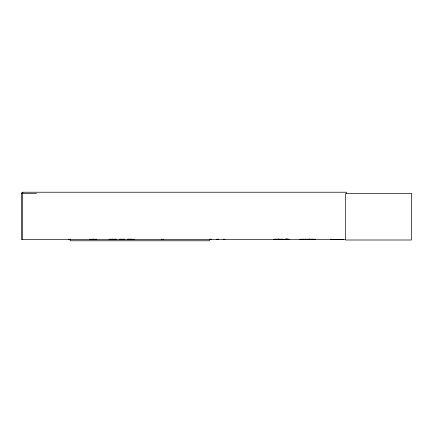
<?xml version="1.0" encoding="UTF-8"?>
<svg xmlns="http://www.w3.org/2000/svg" width="433" height="433" viewBox="0 0 433 433"><rect width="100%" height="100%" fill="white"/><g stroke="black" fill="none" stroke-linecap="round" stroke-linejoin="round"><path stroke-width="0.65" d="M89.728 239.519L96.694 239.519M280.054 239.26L280.048 239.552M299.652 239.552L315.646 239.519M305.963 239.26L305.985 239.617M279.253 239.26L279.296 239.617M276.2 239.26L276.238 239.617M279.642 239.26L279.686 239.617M121.451 239.552L121.494 239.227L121.511 239.617M124.574 239.552L119.416 239.519L119.411 239.238L124.612 239.227L124.628 239.617M113.04 239.26L113.083 239.617M109.203 239.617L109.203 239.227L116.033 239.238L115.984 239.568M273.369 239.26L273.412 239.617M273.369 239.519L283.366 239.568M275.215 239.238L275.166 239.568M216.917 239.552L217.723 239.568M109.154 239.568L116.028 239.519M276.324 239.568L276.389 239.227L276.406 239.617M279.842 239.568L279.913 239.227L279.962 239.617M112.764 239.568L112.704 239.13M23.003 192.707L21.65 192.707L21.65 239.617L345.74 239.617M21.65 193.578L36.502 193.578M133.873 239.238L127.751 239.227L127.735 239.617M209.599 239.26L210.979 239.26L211.023 239.568M223.942 239.26L224.776 239.26L224.824 239.568M330.428 239.249L331.705 239.249M343.006 239.411L330.428 239.606M209.599 239.519L210.979 239.519M224.776 239.519L223.991 239.568M330.417 239.503L343.006 239.503M224.749 239.227L224.732 239.617M311.332 239.552L311.311 239.238L311.273 239.617M309.443 239.227L309.427 239.617M122.447 239.568L122.398 239.238L122.36 239.617M130.912 239.552L130.869 239.227L130.853 239.617M127.789 239.552L133.905 239.568M312.014 239.26L311.971 239.617M308.583 239.552L308.545 239.227L308.529 239.617M312.225 239.227L312.215 239.617M308.707 239.227L308.686 239.617M210.952 239.227L210.941 239.617M289.087 239.552L284.963 239.568M127.854 239.227L127.849 239.617M308.962 239.26L308.94 239.617M302.64 239.227L302.635 239.617M346.416 193.578L346.416 192.225L22.413 192.225L22.413 239.617M342.996 239.606L342.996 239.249L341.718 239.411M340.868 239.411L339.591 239.411M338.454 239.411L337.177 239.411M315.646 239.617L315.646 239.227L299.658 239.26L299.679 239.617M312.285 239.13L312.285 239.617M312.047 239.13L312.047 239.617M309.849 239.13L309.849 239.617M309.725 239.13L309.725 239.617M309.573 239.13L309.638 239.617M309.519 239.13L309.519 239.617M305.568 239.13L305.568 239.617M305.346 239.13L305.346 239.617M303.268 239.13L303.268 239.617M303.051 239.13L303.051 239.617M289.038 239.617C289.801 238.697 284.351 238.707 284.882 239.617M286.413 239.13L286.413 239.617M286.267 239.13L286.267 239.617M283.447 239.617L283.447 239.227L273.342 239.26L273.353 239.617M282.062 239.13L282.062 239.617M281.921 239.13L281.921 239.617M280.064 239.227L280.064 239.617M278.895 239.13L278.895 239.617M278.771 239.13L278.771 239.617M278.695 239.13L278.695 239.617M278.576 239.13L278.576 239.617M278.473 239.13L278.473 239.617M278.24 239.13L278.24 239.617M277.033 239.13L277.033 239.617M276.801 239.13L276.801 239.617M275.117 239.13L275.117 239.617M275.052 239.13L275.052 239.617M223.893 239.227L223.893 239.617M223.531 239.13L223.558 239.617M218.183 239.13L218.183 239.617M218.151 239.13L218.151 239.617M217.815 239.617C218.172 238.94 216.516 238.973 216.982 239.617M210.839 239.032L210.86 239.617M209.485 239.032L209.485 240.775L70.216 240.775L70.216 239.032M163.062 239.032L163.062 239.617M161.709 239.032L161.709 239.617M133.857 239.227L133.857 239.617M130.566 239.13L130.566 239.617M130.355 239.13L130.355 239.617M128.655 239.13L128.655 239.617M128.547 239.13L128.547 239.617M123.816 239.13L123.816 239.617M123.708 239.13L123.708 239.617M120.222 239.13L120.222 239.617M120.12 239.13L120.12 239.617M119.373 239.227L119.373 239.617M116.071 239.227L116.071 239.617M115.33 239.13L115.33 239.617M115.227 239.13L115.21 239.617M112.493 239.13L112.493 239.617M96.689 239.617L96.694 239.227L89.728 239.26L89.728 239.617M93.339 239.13L93.339 239.617M93.328 239.13L93.328 239.617M93.084 239.13L93.095 239.617M68.863 239.032L68.863 239.617M411.35 193.578L345.653 193.578L345.653 240.001L411.35 240.001L411.35 193.578"/></g></svg>
